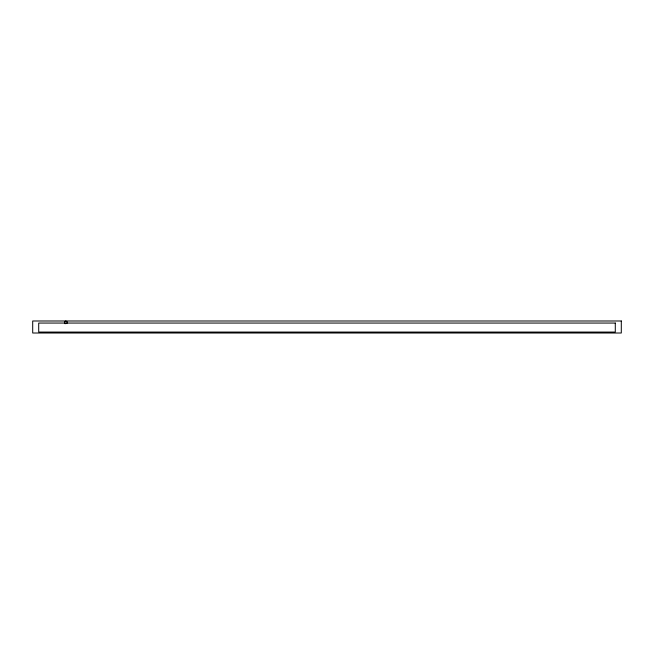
<?xml version="1.0" encoding="UTF-8"?>
<svg xmlns="http://www.w3.org/2000/svg" width="654" height="654" viewBox="0 0 654 654"><rect width="100%" height="100%" fill="white"/><g stroke="black" fill="none" stroke-linecap="round" stroke-linejoin="round"><path stroke-width="0.98" d="M66.871 323.616L67.256 321.891L65.735 320.991L64.411 322.16L65.114 323.779M621.3 320.991L32.7 320.991L32.7 333.009L621.3 333.009L621.3 320.991M615.291 323.06L38.709 323.06L38.709 332.068L615.291 332.068L615.291 323.06"/></g></svg>
